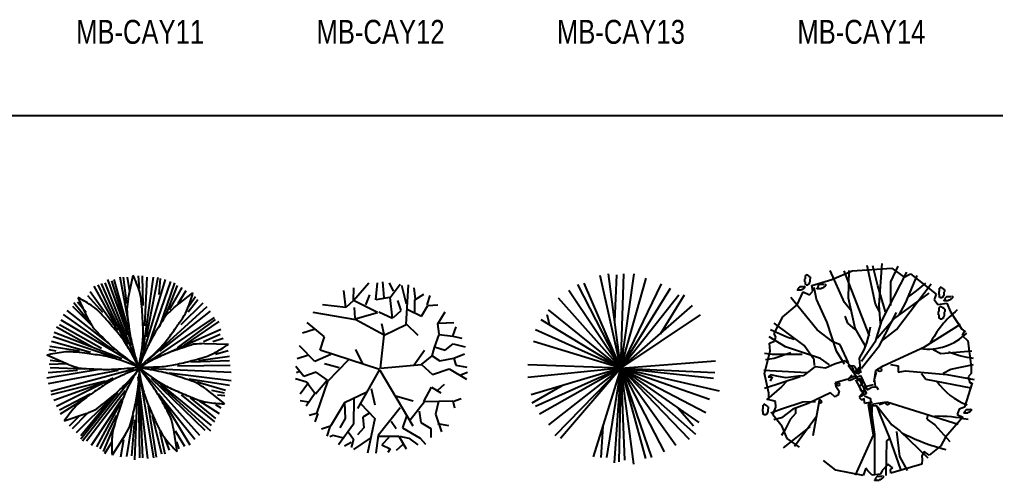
# Model space of a CAD drawing. Header units: millimetres. Extents: x 21129 to 2803301, y -510327 to 166837.
# Drawn here: x 263721 to 280040, y -115300 to -107597 of the extents above; entities that cross this region are included whole.
import ezdxf
from ezdxf.enums import TextEntityAlignment as Align

# ---------------------------------------------------------------- set-up
doc = ezdxf.new("R2010")
doc.units = ezdxf.units.MM
doc.layers.add('....13_TNT_F_TREE', color=76, linetype='Continuous', transparency=0.5)
doc.layers.add('....20_TNT_N_TEXT', color=9, linetype='Continuous')
doc.styles.add('.TNT_A_TXT_3_NOTE', font='uromans.shx', dxfattribs={"width": 0.8})

# ---------------------------------------------------------------- blocks, each defined once
blk = doc.blocks.new('mb-cay31')
for p, q in [((-100.4, 279.6), (-268.9, 742)), ((-95.9, 320.1), (-216.1, 742)), ((-90.8, 354.4), (-167.8, 759.5)), ((-109.9, 539.8), (-139.2, 759.5)), ((-85.7, 638.2), (-105.5, 759.5)), ((-100.4, 580.2), (-57.1, 776.3)), ((-4.4, 666.4), (-13.9, 771)), ((10.3, 71.3), (212.4, 742)), ((24.9, 522.2), (19.8, 771)), ((24.9, 146.1), (111.3, 759.5)), ((39.5, 354.4), (58.6, 759.5)), ((53.5, 262.1), (150.1, 759.5)), ((159.7, 614.6), (169.2, 748.1)), ((-197, 349.1), (-384.6, 684)), ((-95.9, 163.7), (-350.9, 695.4)), ((-100.4, 198.7), (-322.3, 707.6)), ((-18.4, 30.9), (-293, 713)), ((-66.7, 192.6), (-235.2, 730.5)), ((73.2, 192.6), (255.7, 724.4)), ((164.8, 349.1), (290, 713)), ((212.4, 435.3), (313.5, 690.1)), ((246.1, 487.9), (352.3, 672.5)), ((-431.2, 407.6), (-516.8, 589.3)), ((-312.7, 464.3), (-437.3, 603.1)), ((-187.5, 314), (-418.3, 638.2)), ((283.7, 505.5), (441.6, 629.5)), ((318.6, 539.8), (386, 649.7)), ((400.6, 470.4), (482.7, 574.1)), ((405.1, 516.1), (462.9, 597.8)), ((-394.1, 349.1), (-562.6, 516.1)), ((-437.3, 400.9), (-553.1, 545.1)), ((-452, 464.3), (-524.4, 551.2)), ((63, 59.9), (559.6, 516.1)), ((342.8, 365.8), (525.9, 545.1)), ((-216.1, 146.1), (-640.2, 447.5)), ((-254.9, 204.1), (-610.9, 481.8)), ((15.3, 13.3), (621.9, 423.8)), ((164.8, 140.8), (588.2, 475.7)), ((-389.7, 169.8), (-698, 342.9)), ((-322.3, 163.7), (-673.9, 360.5)), ((-47.6, 36.2), (-659.2, 400.9)), ((313.5, 169.8), (631.4, 406.3)), ((371.4, 192.6), (660.7, 389.5)), ((-197, 82.8), (-726.6, 262.1)), ((-153.8, 77.4), (-717.1, 297.2)), ((208, 117.9), (675.3, 325.4)), ((530.3, 221.6), (670.2, 285)), ((607.9, 221.6), (694.4, 250.6)), ((-505.4, 140.8), (-755.9, 181.2)), ((-413.8, 129.3), (-741.2, 221.6)), ((538.6, 205.5), (739.3, 201)), ((-596.5, 28.9), (-781.1, 107.8)), ((-702.5, 140.8), (-760.3, 152.2)), ((487.1, 65.2), (747.1, 100.3)), ((631.4, 117.9), (737.6, 146.1)), ((-610.9, 36.2), (-760.3, 30.9)), ((-659.2, 53.8), (-750.8, 65.2)), ((-461.5, -9.5), (-750.8, 1.9)), ((313.5, 19.4), (752.2, 24.8)), ((424.8, 53.8), (747.1, 65.2)), ((-322.3, -9.5), (-779.4, -85.1)), ((-182.4, -21), (-769.9, -130.9)), ((-524.4, -21), (-769.9, -38.5)), ((-52, -9.5), (-745.7, -194.9)), ((-62.2, -79), (-481.2, -610.8)), ((-18.4, -72.9), (63, -755.7)), ((19.8, -27.1), (496.6, -558.9)), ((92.3, -4.2), (761.8, -32.4)), ((241.7, -38.5), (761.8, -101.9)), ((-293, -108), (-745.7, -223.9)), ((-259.3, -101.9), (-721.5, -269.7)), ((-225.6, -85.1), (-698, -321.6)), ((-8.8, -101.9), (19.8, -749.6)), ((0.7, -85.1), (111.3, -749.6)), ((92.3, -85.1), (539.9, -518.4)), ((140.6, -108), (593.3, -478)), ((169.2, -142.3), (588.2, -524.5)), ((410.2, -90.4), (747.1, -142.3)), ((477.6, -114.1), (713.4, -182.7)), ((-418.3, -217.8), (-673.9, -350.6)), ((-187.5, -206.4), (-495.2, -594)), ((-221.2, -235.4), (-495.2, -565)), ((-124.5, -188.8), (-447.5, -610.8)), ((-23.4, -211.7), (-47.6, -767.2)), ((-13.9, -166), (-4.4, -749.6)), ((150.1, -211.7), (458.5, -594)), ((174.3, -240.7), (414.6, -639.8)), ((342.8, -223.9), (621.9, -449)), ((547.7, -172.4), (704.6, -297.7)), ((597.7, -182.7), (703.9, -206.4)), ((646.1, -223.9), (709, -229.3)), ((-457, -252.2), (-668.8, -385.7)), ((-249.8, -258.3), (-534, -541.3)), ((-153.8, -258.3), (-408.7, -645.9)), ((-172.8, -304.8), (-365.5, -657.3)), ((68.1, -316.3), (135.5, -744.3)), ((419.7, -246.8), (631.4, -420)), ((492.2, -269.7), (660.7, -379.6)), ((631.4, -304.8), (675.3, -333)), ((-445.6, -377.8), (-635.3, -443.6)), ((-509.8, -402.5), (-591.8, -484.1)), ((-447.5, -385.7), (-567.7, -507)), ((-201.5, -397.1), (-336.2, -674.9)), ((-57.1, -397.1), (-115, -738.2)), ((101.8, -397.1), (178.7, -715.3)), ((-211, -466.6), (-307.6, -697.7)), ((-47.6, -431.5), (-71.8, -732.1)), ((-124.7, -558.1), (-234.8, -726)), ((164.8, -529.9), (208, -715.3)), ((277.3, -498.6), (308.1, -697)), ((294.5, -524.5), (371.4, -651.2)), ((-240.2, -622.2), (-298.1, -715.3)), ((-139.2, -599.3), (-163.3, -744.3)), ((202.9, -581.8), (241.7, -686.3)), ((304, -616.9), (323.7, -674.9))]:
    blk.add_line(p, q)
for centre, radius, start, end in [((-1155.3, 280.7), 1204.8, 17.50888, 24.29122), ((-1083.4, -474), 1204.8, 55.1668, 61.94913), ((1473.6, 333.7), 1593.1, 171.09951, 174.38134), ((-388.1, 522.7), 400.3, 5.72888, 17.50888), ((-721.4, 944.2), 1204.8, 338.0766, 344.85893), ((-623.9, 186.4), 400.3, 43.3868, 55.1668), ((5131.9, 1078.5), 5276.7, 186.40594, 188.20489), ((-2531.7, 307.7), 2554.7, 3.52655, 5.72888), ((1342.8, -684.6), 1593.1, 131.66723, 134.94905), ((24.9, 643.8), 400.3, 326.2966, 338.0766), ((-2189.5, -1293.5), 2554.7, 41.18447, 43.3868), ((-5133.7, 147.3), 5161.7, 1.97722, 3.52655), ((4641.4, -2433), 5276.7, 146.97366, 148.7726), ((-1767.3, 1839.3), 2554.7, 324.09427, 326.2966), ((965.4, 1174.1), 1593.1, 208.75743, 212.03925), ((3406.6, 3998.7), 5276.7, 224.06386, 225.8628), ((-4151.5, -3010.2), 5161.7, 39.63514, 41.18447), ((-3879, 3368.2), 5161.7, 322.54494, 324.09427), ((-836.3, -264.2), 856.9, 30.96808, 39.63514), ((1308.8, 527.2), 1414.1, 188.20489, 193.85409), ((-831.5, 295.8), 856.9, 353.31016, 1.97722), ((1338.4, -430.5), 1414.1, 148.7726, 154.42181), ((716.8, 1226.6), 1414.1, 225.8628, 231.51201), ((-1704.5, -785.2), 1869.4, 25.1033, 30.96808), ((2445.2, 807.5), 2584.5, 193.85409, 198.03201), ((-1837.2, 413.8), 1869.4, 347.44538, 353.31016), ((2394.1, -935.8), 2584.5, 154.42181, 158.59973), ((-461.7, 750.2), 856.9, 313.87788, 322.54494), ((2037.5, -4832.1), 5276.7, 107.53698, 109.33593), ((600.6, -1386.4), 1593.1, 92.23055, 95.51238), ((41, 1182.7), 1204.8, 298.63992, 305.42226), ((-498.1, -1063.3), 1204.8, 96.80406, 103.5864), ((-593.4, -264.5), 400.3, 85.02407, 96.80406), ((-780.3, -2410.7), 2554.7, 82.82174, 85.02407), ((-1106, -4997.3), 5161.7, 81.27241, 82.82174), ((-452.8, -742.3), 856.9, 72.60535, 81.27241), ((1445.2, 2142.7), 2584.5, 231.51201, 235.68993), ((-1163.5, 1480.1), 1869.4, 308.0131, 313.87788), ((1252.9, -2248.3), 2584.5, 114.98513, 119.16305), ((758.6, -1187.4), 1414.1, 109.33593, 114.98513), ((-198.3, 2538.5), 2554.7, 284.65759, 286.85993), ((426.6, 476.7), 400.3, 286.85993, 298.63992), ((-61.9, 1529.6), 1593.1, 250.3947, 253.67652), ((-114.1, 5262.6), 5276.7, 265.70112, 267.50007), ((-346.9, 2572.3), 2584.5, 273.14928, 277.3272), ((-755.5, -1708.6), 1869.4, 66.74057, 72.60535), ((1557.9, -1019.7), 1869.4, 146.62826, 152.49303), ((-2584.8, 134.2), 2584.5, 353.03697, 357.21488), ((-2012.3, -1633.9), 2584.5, 35.12745, 39.30537), ((1835.3, 286.7), 1869.4, 188.71874, 194.58352), ((40, 1877.5), 1869.4, 268.57643, 274.4412), ((-370.7, -2557.3), 2584.5, 77.69098, 81.8689), ((1164.1, 1459.8), 1869.4, 231.28227, 237.14705), ((118.4, 868), 856.9, 274.4412, 283.10826), ((-857.9, 5060.6), 5161.7, 283.10826, 284.65759), ((-282.6, 1403.7), 1414.1, 267.50007, 273.14928), ((179.3, -852.2), 856.9, 114.85208, 123.51914), ((604.8, -1771), 1869.4, 108.9873, 114.85208), ((-1970.9, 1672.8), 2584.5, 315.39601, 319.57393), ((-121.2, -1413.8), 1414.1, 72.04177, 77.69098), ((-1312.1, -5088.2), 5276.7, 70.24283, 72.04177), ((2556.5, -4441.1), 5161.7, 123.51914, 125.06847), ((-1137.5, 850.9), 1414.1, 309.7468, 315.39601), ((659.8, -552.1), 856.9, 152.49303, 161.16009), ((-1055.1, -960.4), 1414.1, 29.47825, 35.12745), ((614.8, 609.2), 856.9, 237.14705, 245.81411), ((-367.5, -1476.4), 1593.1, 54.9364, 58.21822), ((1058.6, -2307.4), 2554.7, 125.06847, 127.2708), ((-3607.3, 3820.8), 5276.7, 307.94785, 309.7468), ((-1423, -7.7), 1414.1, 347.38776, 353.03697), ((855.4, 31.7), 856.9, 194.58352, 203.25058), ((2378.5, 4536.1), 5161.7, 245.81411, 247.36344), ((1375.1, 2130), 2554.7, 247.36344, 249.56577), ((-246, -592.9), 400.3, 127.2708, 139.05079), ((4734, -1942.2), 5161.7, 161.16009, 162.70942), ((-5192.4, 835.7), 5276.7, 345.58881, 347.38776), ((4810.6, 1731.1), 5161.7, 203.25058, 204.79991), ((-4417.7, -2861.2), 5276.7, 27.6793, 29.47825), ((622.9, 111.2), 400.3, 249.56577, 261.34577), ((744, 906.5), 1204.8, 261.34577, 268.1281), ((361.6, -1120.2), 1204.8, 139.05079, 145.83313), ((-1058.8, 1092.5), 1593.1, 292.64143, 295.92325), ((2244.8, -1167.4), 2554.7, 162.70942, 164.91176), ((-1508.3, 231.7), 1593.1, 330.28238, 333.56421), ((2444, 637.6), 2554.7, 204.79991, 207.00224), ((-1278.8, -839.9), 1593.1, 12.37287, 15.6547), ((164.7, -606.6), 400.3, 164.91176, 176.69175), ((524.5, -340.6), 400.3, 207.00224, 218.78224), ((967.8, -653), 1204.8, 176.69175, 183.47409), ((1151.6, 163.3), 1204.8, 218.78224, 225.56458)]:
    blk.add_arc(centre, radius, start, end)
blk = doc.blocks.new('mb-cay32')
for p, q in [((-227, 565.4), (-98.4, 713.5)), ((-227, 565.4), (-221.8, 672)), ((-39, 571.7), (-24, 713.5)), ((30.2, 588.9), (20.4, 719.8)), ((109.2, 642.2), (74.6, 713.5)), ((79.8, 588.9), (164, 701.7)), ((218.2, 535.7), (178.4, 690)), ((213, 363.3), (233.2, 696.3)), ((292.6, 577.2), (282.2, 672)), ((-291, 505.9), (-306, 648.5)), ((-123.2, 529.4), (-88.6, 613.2)), ((74.6, 588.9), (-39, 571.7)), ((99.4, 416.6), (79.8, 588.9)), ((287.4, 571.7), (361.8, 618.7)), ((287.4, 470.6), (287.4, 571.7)), ((391.2, 529.4), (416, 607)), ((-291, 505.9), (-484.3, 529.4)), ((-227, 565.4), (-291, 505.9)), ((-24, 464.4), (-227, 565.4)), ((-212, 416.6), (-217.3, 505.9)), ((173.8, 482.4), (143.8, 565.4)), ((223.4, 494.1), (341.6, 434.6)), ((341.6, 434.6), (396.4, 523.9)), ((396.4, 523.9), (480, 529.4)), ((-207.5, 404.8), (-563.3, 464.4)), ((-212, 411.1), (-24, 464.4)), ((-14.2, 470.6), (99.4, 416.6)), ((109.2, 422.8), (173.8, 482.4)), ((480, 369.6), (539.4, 470.6)), ((-469.3, 262.2), (-612.9, 381.3)), ((30.2, 274.8), (-207.5, 404.8)), ((30.2, 280.3), (10.6, 369.6)), ((30.2, 274.8), (213, 363.3)), ((213, 369.6), (312.2, 274.8)), ((490.4, 286.5), (480, 369.6)), ((485.2, 375), (613.8, 381.3)), ((604, 268.5), (633.4, 346.1)), ((-553.5, 321.8), (-652.1, 292)), ((-503.9, 149.4), (-469.3, 262.2)), ((0, 0), (30.2, 274.8)), ((450.6, 173.7), (490.4, 280.3)), ((490.4, 280.3), (604, 268.5)), ((604, 268.5), (678.5, 250.5)), ((-548.3, 54.6), (-676.9, 185.5)), ((431, 102.4), (450.6, 173.7)), ((450.6, 179.2), (539.4, 149.4)), ((539.4, 149.4), (608.6, 203.5)), ((608.6, 203.5), (707.8, 179.2)), ((-603.1, 107.9), (-697.1, 78.9)), ((-415.1, 114.2), (-548.3, 54.6)), ((-9.6, -10.4), (-504, 149.1)), ((-148.1, 36.6), (-207.5, 155.7)), ((277.6, 24.8), (366.4, 149.4)), ((341.6, 31.1), (431, 102.4)), ((431, 102.4), (495, 60.9)), ((495, 60.9), (613.8, 84.4)), ((613.8, 84.4), (702.6, 120.4)), ((613.8, 84.4), (628.9, 24.8)), ((-642.3, -70), (-706.9, 13.1)), ((-345.9, 1.3), (-469.3, 36.6)), ((-271.4, 66.4), (-444.5, -111.5)), ((0, 0), (341.6, 31.1)), ((341.6, 31.1), (435.6, -51.9)), ((628.9, 24.8), (722.9, 7.6)), ((-676.9, -28.4), (-701.7, -40.2)), ((-538.5, -33.9), (-642.3, -70)), ((-444.5, -99.7), (-538.5, -33.9)), ((-9.6, -10.4), (-192.7, -337)), ((-4.4, -16.7), (271.4, -483.1)), ((435.6, -51.9), (574, -4.9)), ((574, -4.9), (717.6, -93.5)), ((663.5, -58.2), (727.4, -33.9)), ((-617.5, -117.7), (-711.5, -88)), ((-603.1, -123.2), (-672.3, -218)), ((-543.7, -218), (-617.5, -117.7)), ((-449.7, -105.2), (-543.7, -218)), ((-444.5, -111.5), (-533.9, -378.6)), ((361.8, -277.6), (425.8, -159.3)), ((425.8, -159.3), (504.8, -206.3)), ((480, -182.8), (534.2, -135)), ((-548.3, -212.5), (-622.7, -319.1)), ((-113.5, -200.8), (-301.5, -289.3)), ((-78.9, -171), (-48.8, -307.3)), ((124.2, -230.6), (272.4, -272.1)), ((-603.1, -283.8), (-672.3, -272.1)), ((-301.5, -289.3), (-419.6, -485.2)), ((-301.5, -289.3), (-296.3, -420.2)), ((-221.8, -254.1), (-227, -467.9)), ((-167.6, -295.6), (-48.8, -420.2)), ((247.6, -431.9), (366.4, -277.6)), ((366.4, -277.6), (604, -272.1)), ((485.2, -277.6), (460.4, -384.9)), ((604, -277.6), (673.2, -254.1)), ((604, -272.1), (619.1, -330.8)), ((-533.9, -378.6), (-597.9, -396.6)), ((-523.4, -378.6), (-548.3, -449.9)), ((-98.4, -378.6), (-148.1, -408.4)), ((164, -330.8), (-19.4, -562.7)), ((218.2, -402.1), (183.6, -497.7)), ((322, -360.6), (337, -455.4)), ((460.4, -384.9), (510, -533)), ((-419.6, -485.2), (-494.1, -509.5)), ((-227, -467.9), (-350.4, -639.5)), ((-296.3, -420.2), (-340.6, -497.7)), ((-148.1, -408.4), (-138.3, -497.7)), ((-48.8, -420.2), (-108.2, -710.8)), ((89.6, -443.7), (129.4, -503.2)), ((337, -455.4), (421.2, -503.2)), ((475.4, -461.7), (569.4, -479.7)), ((-424.9, -491.4), (-449.7, -568.2)), ((-394.8, -562.7), (-424.9, -574.5)), ((-306, -586.2), (-394.8, -562.7)), ((-271.4, -533), (-227, -592.5)), ((-138.3, -497.7), (-192.4, -556.5)), ((-19.4, -562.7), (-39, -710.8)), ((-14.2, -568.2), (153.6, -568.2)), ((153.6, -568.2), (213, -675.6)), ((158.8, -568.2), (237.8, -586.2)), ((183.6, -497.7), (331.8, -586.2)), ((421.2, -503.2), (421.2, -580.8)), ((-246.6, -622.3), (-301.5, -652.1)), ((-227, -592.5), (-246.6, -663.8)), ((-78.9, -580.8), (-227, -681)), ((70, -580.8), (10.6, -639.5)), ((10.6, -639.5), (79.8, -675.6)), ((183.6, -639.5), (129.4, -687.3)), ((237.8, -586.2), (312.2, -639.5)), ((331.8, -586.2), (376.2, -634)), ((79.8, -675.6), (60.2, -705.3))]:
    blk.add_line(p, q)
blk = doc.blocks.new('mb-cay33')
for p, q in [((0, 0), (-174.2, 773.9)), ((0, 0), (-104.2, 788.2)), ((-51.7, 391.1), (-34.3, 780.6)), ((0, 0), (23.8, 788.2)), ((0, 0), (111.2, 788.2)), ((0, 0), (209.8, 752.9)), ((0, 0), (-360.2, 697.5)), ((0, 0), (-307.8, 710.9)), ((0, 0), (337.8, 704.2)), ((0, 0), (413.4, 669)), ((0, 0), (-523.2, 585.9)), ((0, 0), (-435.8, 648)), ((0, 0), (483.3, 613.6)), ((329.8, 287.7), (530.2, 613.6)), ((0, 0), (599.4, 522.9)), ((-593.3, 358.6), (-616.2, 445.7)), ((0, 0), (-604.3, 487.7)), ((0, 0), (663.8, 445.7)), ((0, 0), (-668, 403.7)), ((0, 0), (-714.9, 320.6)), ((0, 0), (-732.3, 222.4)), ((-732.3, 222.4), (-732.3, 222.4)), ((0, 0), (-778.5, 26.9)), ((0, 0), (-778.5, -77.2)), ((0, 0), (-749.8, -224.1)), ((0, 0), (-714.9, -321.5)), ((0, 0), (-679.9, -384.4)), ((0, 0), (-604.3, -475.1)), ((0, 0), (-551.9, -565.7)), ((0, 0), (-505.7, -586.7)), ((0, 0), (-232.2, -740.3)), ((0, 0), (-121.7, -747.9)), ((0, 0), (-57.4, -789.9)), ((0, 0), (-16.8, -782.3)), ((0, 0), (791.8, 62.1)), ((0, 0), (785.5, -36.1)), ((0, 0), (774.3, -84.8)), ((0, 0), (739.3, -259.4)), ((0, 0), (710, -371)), ((0, 0), (651.9, -454.1)), ((0, 0), (360.9, -698.4)), ((0, 0), (460.2, -643)), ((0, 0), (570.8, -594.3)), ((0, 0), (623.2, -552.3)), ((0, 0), (820.5, -188.9)), ((0, 0), (105.6, -803.3)), ((0, 0), (29.4, -768.9)), ((0, 0), (256.7, -747.9)), ((0, 0), (204.2, -754.6)), ((-494.2, -147.7), (-744.2, -293.8)), ((479.1, -333.8), (605.7, -482.6)), ((-152.2, -485.3), (-167.9, -747.9))]:
    blk.add_line(p, q)
blk = doc.blocks.new('mb-cay34')
for p, q in [((-140.5, 547.3), (-262.1, 817.2)), ((-106.4, 585.3), (-102.6, 817.2)), ((-76, 813.4), (254.5, 836.2)), ((117.7, 535.9), (49.4, 859)), ((136.7, 687.9), (95, 855.2)), ((148.1, 528.3), (174.7, 874.2)), ((246.9, 722.1), (307.7, 851.4)), ((254.5, 836.2), (357, 760.1)), ((-472.5, 721.9), (-472.5, 746.2)), ((-472.5, 746.2), (-468.4, 746.2)), ((-456.3, 782.7), (-468.4, 774.6)), ((-468.4, 746.2), (-468.4, 774.6)), ((-456.3, 782.7), (-452.2, 778.7)), ((-452.2, 778.7), (-448.2, 778.7)), ((-448.2, 778.7), (-448.2, 774.6)), ((-448.2, 774.6), (-444.1, 774.6)), ((-444.1, 774.6), (-440, 770.6)), ((-440, 770.6), (-436, 770.6)), ((-436, 770.6), (-436, 766.5)), ((-436, 766.5), (-431.9, 762.5)), ((-431.9, 762.5), (-427.9, 762.5)), ((-427.9, 746.2), (-431.9, 742.2)), ((-431.9, 742.2), (-431.9, 717.8)), ((-427.9, 762.5), (-427.9, 746.2)), ((-414, 691.7), (-246.9, 741.1)), ((-246.9, 741.1), (-76, 813.4)), ((68.4, 269.9), (-144.3, 813.4)), ((170.9, 395.3), (379.8, 802)), ((357, 760.1), (410.2, 786.7)), ((372.2, 547.3), (467.2, 775.3)), ((410.2, 786.7), (626.7, 619.5)), ((-536.1, 655.6), (-536.1, 651.5)), ((-528, 655.6), (-536.1, 655.6)), ((-515.8, 680), (-528, 667.8)), ((-528, 667.8), (-528, 655.6)), ((-483.4, 680), (-515.8, 680)), ((-503.7, 655.6), (-503.7, 651.5)), ((-491.5, 655.6), (-503.7, 655.6)), ((-487.5, 659.7), (-491.5, 659.7)), ((-491.5, 659.7), (-491.5, 655.6)), ((-483.4, 663.7), (-487.5, 663.7)), ((-487.5, 663.7), (-487.5, 659.7)), ((-475.3, 671.8), (-483.4, 663.7)), ((-479.3, 684), (-475.3, 684)), ((-475.3, 684), (-475.3, 671.8)), ((-468.4, 721.9), (-472.5, 721.9)), ((-468.4, 697.5), (-468.4, 721.9)), ((-460.3, 697.5), (-468.4, 697.5)), ((-460.3, 693.5), (-460.3, 697.5)), ((-448.2, 693.5), (-460.3, 693.5)), ((-448.2, 697.5), (-448.2, 693.5)), ((-440, 697.5), (-448.2, 697.5)), ((-436, 709.7), (-440, 701.6)), ((-440, 701.6), (-440, 697.5)), ((-431.9, 717.8), (-436, 709.7)), ((-406.4, 642.3), (-414, 691.7)), ((-376, 577.7), (-395, 672.7)), ((-373.4, 668.6), (-373.4, 663.7)), ((-363.7, 668.6), (-373.4, 668.6)), ((-334.5, 663.7), (-373.4, 663.7)), ((-349.1, 697.8), (-363.7, 683.2)), ((-363.7, 683.2), (-363.7, 668.6)), ((-310.2, 697.8), (-349.1, 697.8)), ((-334.5, 668.6), (-334.5, 663.7)), ((-319.9, 668.6), (-334.5, 668.6)), ((-319.9, 673.5), (-319.9, 668.6)), ((-315, 673.5), (-319.9, 673.5)), ((-315, 678.3), (-315, 673.5)), ((-310.2, 678.3), (-315, 678.3)), ((-300.4, 688.1), (-310.2, 678.3)), ((-305.3, 702.7), (-300.4, 702.7)), ((-300.4, 702.7), (-300.4, 688.1)), ((201.3, 471.3), (136.7, 687.9)), ((246.9, 524.5), (246.9, 722.1)), ((292.5, 323.1), (584.9, 703.1)), ((459.6, 646.1), (539.4, 710.7)), ((666, 676.7), (653.8, 668.6)), ((653.8, 640.2), (653.8, 668.6)), ((666, 676.7), (670, 672.6)), ((670, 672.6), (674.1, 672.6)), ((674.1, 672.6), (674.1, 668.6)), ((674.1, 668.6), (678.2, 668.6)), ((678.2, 668.6), (682.2, 664.5)), ((682.2, 664.5), (686.3, 664.5)), ((686.3, 664.5), (686.3, 660.5)), ((686.3, 660.5), (690.3, 656.4)), ((690.3, 656.4), (694.4, 656.4)), ((694.4, 656.4), (694.4, 640.2)), ((-368.4, 319.3), (-588.7, 589.1)), ((-503.7, 651.5), (-536.1, 651.5)), ((-535.6, 528.3), (-486.2, 638.5)), ((-486.2, 638.5), (-433, 611.9)), ((-433, 611.9), (-406.4, 642.3)), ((-284.9, 380.1), (-376, 577.7)), ((-53.2, 334.5), (-106.4, 585.3)), ((269.7, 410.5), (566, 627.1)), ((395, 596.7), (459.6, 646.1)), ((626.7, 619.5), (607.7, 573.9)), ((607.7, 573.9), (638.1, 532.1)), ((649.8, 615.8), (649.8, 640.2)), ((649.8, 640.2), (653.8, 640.2)), ((653.8, 615.8), (649.8, 615.8)), ((653.8, 591.5), (653.8, 615.8)), ((661.9, 591.5), (653.8, 591.5)), ((661.9, 587.4), (661.9, 591.5)), ((674.1, 587.4), (661.9, 587.4)), ((682.2, 591.5), (674.1, 591.5)), ((674.1, 591.5), (674.1, 587.4)), ((686.3, 603.6), (682.2, 595.5)), ((682.2, 595.5), (682.2, 591.5)), ((690.3, 611.8), (686.3, 603.6)), ((694.4, 640.2), (690.3, 636.1)), ((690.3, 636.1), (690.3, 611.8)), ((713, 596.7), (698.4, 582.1)), ((698.4, 582.1), (698.4, 567.5)), ((751.9, 596.7), (713, 596.7)), ((747, 572.4), (742.2, 572.4)), ((742.2, 572.4), (742.2, 567.5)), ((751.9, 577.3), (747, 577.3)), ((747, 577.3), (747, 572.4)), ((761.6, 587), (751.9, 577.3)), ((756.8, 601.6), (761.6, 601.6)), ((761.6, 601.6), (761.6, 587)), ((-657.1, 429.5), (-535.6, 528.3)), ((-83.6, 475.1), (-140.5, 547.3)), ((155.7, 467.5), (117.7, 535.9)), ((159.5, 372.5), (148.1, 528.3)), ((315.3, 444.7), (372.2, 547.3)), ((638.1, 532.1), (714.1, 543.5)), ((664.4, 517.2), (649.8, 507.4)), ((649.8, 473.4), (649.8, 507.4)), ((664.4, 517.2), (669.3, 512.3)), ((669.3, 512.3), (674.2, 512.3)), ((674.2, 512.3), (674.2, 507.4)), ((674.2, 507.4), (679, 507.4)), ((679, 507.4), (683.9, 502.6)), ((683.9, 502.6), (688.8, 502.6)), ((698.4, 567.5), (688.6, 567.5)), ((688.6, 567.5), (688.6, 562.7)), ((727.6, 562.7), (688.6, 562.7)), ((688.8, 502.6), (688.8, 497.7)), ((688.8, 497.7), (693.6, 492.8)), ((693.6, 492.8), (698.5, 492.8)), ((698.5, 492.8), (698.5, 473.4)), ((714.1, 543.5), (744.5, 471.3)), ((742.2, 567.5), (727.6, 567.5)), ((727.6, 567.5), (727.6, 562.7)), ((-729.3, 288.9), (-657.1, 429.5)), ((-114, 376.3), (-136.7, 433.3)), ((132.9, 250.8), (269.7, 410.5)), ((151.9, 190), (292.5, 463.7)), ((645, 444.1), (645, 473.4)), ((645, 473.4), (649.8, 473.4)), ((649.8, 444.1), (645, 444.1)), ((649.8, 414.9), (649.8, 444.1)), ((659.6, 414.9), (649.8, 414.9)), ((659.6, 410.1), (659.6, 414.9)), ((674.2, 410.1), (659.6, 410.1)), ((683.9, 414.9), (674.2, 414.9)), ((674.2, 414.9), (674.2, 410.1)), ((688.8, 429.5), (683.9, 419.8)), ((683.9, 419.8), (683.9, 414.9)), ((693.6, 439.3), (688.8, 429.5)), ((698.5, 473.4), (693.6, 468.5)), ((693.6, 468.5), (693.6, 439.3)), ((744.5, 471.3), (839.4, 326.9)), ((-478.6, 190), (-729.3, 376.3)), ((-208.9, 140.6), (-284.9, 380.1)), ((-53.2, 323.1), (-114, 376.3)), ((15.2, 216.6), (-53.2, 334.5)), ((60.8, 262.2), (76, 345.9)), ((121.5, 231.8), (170.9, 395.3)), ((528, 178.6), (828, 368.7)), ((839.4, 326.9), (869.8, 304.1)), ((-634.3, 178.6), (-771.1, 262.2)), ((-622.9, 258.4), (-759.7, 319.3)), ((-714.1, 258.4), (-729.3, 288.9)), ((-725.5, 224.2), (-714.1, 258.4)), ((-562.2, 239.4), (-622.9, 258.4)), ((-239.3, 220.4), (-368.4, 319.3)), ((45.6, 212.8), (60.8, 262.2)), ((167.1, 224.2), (292.5, 323.1)), ((858.4, 307.9), (843.2, 273.7)), ((843.2, 273.7), (888.8, 228)), ((-767.3, 209), (-725.5, 224.2)), ((-763.5, 140.6), (-767.3, 209)), ((-341.9, 79.8), (-634.3, 178.6)), ((-395, 68.4), (-478.6, 190)), ((-178.5, 193.8), (-239.3, 220.4)), ((-106.4, 45.6), (-178.5, 193.8)), ((0, 57), (121.5, 231.8)), ((0, 0), (151.9, 190)), ((34.2, 182.4), (15.2, 216.6)), ((22.8, 152), (45.6, 212.8)), ((182.3, 19), (528, 178.6)), ((888.8, 228), (919.2, 11.4)), ((-809.1, -45.6), (-763.5, 140.6)), ((-744.5, 114), (-809.1, 121.6)), ((-493.8, 114), (-744.5, 114)), ((-588.7, 129.2), (-729.3, 79.8)), ((-140.5, 34.2), (-208.9, 140.6)), ((-15.2, 83.6), (22.8, 152)), ((-3.8, -38), (-15.2, 83.6)), ((600.1, 155.8), (664.7, 121.6)), ((664.7, 121.6), (923, 144.4)), ((-729.3, 79.8), (-801.5, 68.4)), ((-402.6, 0), (-486.2, -64.6)), ((-383.6, 11.4), (-402.6, 0)), ((-391.2, 22.8), (-395, 68.4)), ((-300.1, 0), (-383.6, 11.4)), ((-265.9, 26.6), (-341.9, 79.8)), ((-224.1, 34.2), (-300.1, 0)), ((-136.7, 60.8), (-224.1, 34.2)), ((-72.2, 3.8), (-136.7, 60.8)), ((-110.2, 22.8), (-60.8, 19)), ((-41.8, -72.2), (-110.2, 22.8)), ((-57, -38), (-72.2, 3.8)), ((-60.8, 19), (-38, -15.2)), ((-41.8, -49.4), (-19, 7.6)), ((-19, 7.6), (-19, -41.8)), ((121.5, -19), (182.3, 19)), ((243.1, 30.4), (307.7, 19)), ((307.7, 19), (307.7, -34.2)), ((748.3, -7.6), (938.2, 30.4)), ((919.2, 11.4), (919.2, -45.6)), ((-455.8, -38), (-816.6, -19)), ((-774.9, -209), (-809.1, -45.6)), ((-512.8, -72.2), (-809.1, -171)), ((-755.9, -57), (-778.7, -72.2)), ((-778.7, -72.2), (-744.5, -72.2)), ((-744.5, -72.2), (-763.5, -110.2)), ((-706.5, -68.4), (-755.9, -57)), ((-630.5, -79.8), (-706.5, -68.4)), ((-524.2, -68.4), (-630.5, -79.8)), ((-486.2, -64.6), (-524.2, -68.4)), ((-103.7, -87.2), (-75.9, -55.7)), ((-55.3, -66.2), (-103.7, -87.2)), ((-7.6, -64.6), (-98.8, -106.4)), ((-38, -15.2), (-57, -38)), ((-49.8, -64.2), (-23.2, -102.2)), ((-19, -41.8), (-26.6, -53.2)), ((-7.5, -60.8), (49.5, -182.4)), ((106.4, -114), (121.5, -19)), ((110.2, -91.2), (125.3, -34.2)), ((307.7, -34.2), (368.4, -22.8)), ((368.4, -22.8), (714.1, -53.2)), ((501.4, -45.6), (539.4, -91.2)), ((683.7, -41.8), (748.3, -7.6)), ((714.1, -53.2), (942, -95)), ((919.2, -45.6), (892.6, -72.2)), ((892.6, -72.2), (907.8, -121.6)), ((-668.5, -155.8), (-793.9, -266.1)), ((-622.9, -110.2), (-668.5, -155.8)), ((-114, -91.2), (-220.3, -121.6)), ((-220.3, -121.6), (-212.7, -152)), ((-212.7, -152), (-186.1, -193.8)), ((-98.8, -106.4), (-114, -91.2)), ((-47.9, -97.4), (20.4, -226.6)), ((-23.2, -102.2), (3.4, -87)), ((-22.8, -83.6), (41.8, -212.8)), ((3.4, -140.2), (-19.4, -151.6)), ((-19.4, -151.6), (-4.2, -189.7)), ((3.4, -87), (3.4, -140.2)), ((30.4, -152), (15.2, -201.4)), ((45.6, -152), (102.6, -136.8)), ((49.5, -182.4), (87.5, -159.6)), ((87.5, -159.6), (125.5, -155.8)), ((117.7, -152), (110.2, -91.2)), ((125.5, -155.8), (140.7, -178.6)), ((539.4, -91.2), (915.4, -163.4)), ((926.8, -121.6), (862.2, -326.9)), ((907.8, -121.6), (926.8, -121.6)), ((-774.9, -266.1), (-774.9, -209)), ((-258.3, -205.2), (-444.4, -296.5)), ((-220.3, -243.2), (-258.3, -205.2)), ((-212.7, -231.8), (-220.3, -243.2)), ((-197.5, -228), (-212.7, -231.8)), ((-186.1, -193.8), (-197.5, -228)), ((3.4, -216.3), (-19.4, -246.7)), ((41.8, -212.8), (-15.2, -243.2)), ((-4.2, -189.7), (33.8, -189.7)), ((33.8, -189.7), (3.4, -216.3)), ((26.6, -231.8), (76, -254.6)), ((-807.4, -302.2), (-819.6, -310.3)), ((-819.6, -338.7), (-819.6, -310.3)), ((-807.4, -302.2), (-803.3, -306.3)), ((-803.3, -306.3), (-799.3, -306.3)), ((-799.3, -306.3), (-799.3, -310.3)), ((-799.3, -310.3), (-795.2, -310.3)), ((-795.2, -310.3), (-791.2, -314.4)), ((-791.2, -314.4), (-787.1, -314.4)), ((-787.1, -314.4), (-787.1, -318.4)), ((-787.1, -318.4), (-783.1, -322.5)), ((-783.1, -322.5), (-779, -322.5)), ((-779, -322.5), (-779, -338.7)), ((-748.3, -269.9), (-774.9, -266.1)), ((-717.9, -277.5), (-748.3, -269.9)), ((-714.1, -326.9), (-717.9, -277.5)), ((-490, -285.1), (-668.5, -342.1)), ((-444.4, -296.5), (-573.6, -342.1)), ((-383.6, -281.3), (-490, -285.1)), ((-349.4, -258.4), (-406.4, -566.3)), ((-19.4, -246.7), (-0.4, -261.9)), ((-0.4, -261.9), (22.4, -261.9)), ((19, -247), (26.6, -292.7)), ((26.6, -292.7), (91.2, -281.3)), ((91.2, -281.3), (57, -304.1)), ((57, -304.1), (98.8, -558.7)), ((76, -254.6), (72.2, -311.7)), ((72.2, -292.7), (110.2, -554.9)), ((72.2, -311.7), (83.6, -391.5)), ((87.4, -300.3), (136.7, -292.7)), ((91.2, -311.7), (129.1, -315.5)), ((91.2, -376.3), (91.2, -311.7)), ((129.1, -315.5), (254.5, -475.1)), ((129.1, -319.3), (155.7, -387.7)), ((136.7, -292.7), (208.9, -281.3)), ((148.1, -304.1), (212.7, -281.3)), ((212.7, -281.3), (809.1, -467.5)), ((-823.6, -338.7), (-819.6, -338.7)), ((-823.6, -363.1), (-823.6, -338.7)), ((-819.6, -363.1), (-823.6, -363.1)), ((-819.6, -387.4), (-819.6, -363.1)), ((-811.5, -387.4), (-819.6, -387.4)), ((-811.5, -391.5), (-811.5, -387.4)), ((-799.3, -391.5), (-811.5, -391.5)), ((-799.3, -387.4), (-799.3, -391.5)), ((-791.2, -387.4), (-799.3, -387.4)), ((-787.1, -375.3), (-791.2, -383.4)), ((-791.2, -383.4), (-791.2, -387.4)), ((-783.1, -367.1), (-787.1, -375.3)), ((-779, -338.7), (-783.1, -342.8)), ((-783.1, -342.8), (-783.1, -367.1)), ((-668.5, -342.1), (-755.9, -376.3)), ((-740.7, -391.5), (-714.1, -326.9)), ((-660.9, -486.5), (-740.7, -391.5)), ((-573.6, -342.1), (-668.5, -414.3)), ((-550.8, -380.1), (-596.3, -429.5)), ((-376, -402.9), (-558.4, -653.7)), ((-550.8, -334.5), (-550.8, -380.1)), ((83.6, -391.5), (95, -482.7)), ((155.7, -387.7), (235.5, -585.3)), ((554.6, -387.7), (547, -425.7)), ((816.6, -342.1), (801.5, -387.7)), ((801.5, -387.7), (847, -410.5)), ((862.2, -326.9), (816.6, -342.1)), ((856.9, -371.4), (856.9, -375.5)), ((865, -371.4), (856.9, -371.4)), ((889.3, -375.5), (856.9, -375.5)), ((877.1, -347.1), (865, -359.3)), ((865, -359.3), (865, -371.4)), ((909.6, -347.1), (877.1, -347.1)), ((889.3, -371.4), (889.3, -375.5)), ((901.5, -371.4), (889.3, -371.4)), ((901.5, -367.4), (901.5, -371.4)), ((905.5, -367.4), (901.5, -367.4)), ((905.5, -363.3), (905.5, -367.4)), ((909.6, -363.3), (905.5, -363.3)), ((917.7, -355.2), (909.6, -363.3)), ((913.6, -343), (917.7, -343)), ((917.7, -343), (917.7, -355.2)), ((-668.5, -414.3), (-733.1, -433.3)), ((-619.1, -589.1), (-660.9, -486.5)), ((-429.2, -486.5), (-653.3, -665.1)), ((-596.3, -429.5), (-638.1, -513.1)), ((254.5, -475.1), (322.9, -524.5)), ((547, -425.7), (615.3, -475.1)), ((615.3, -475.1), (740.7, -611.9)), ((847, -410.5), (702.7, -577.7)), ((-638.1, -513.1), (-668.5, -562.5)), ((98.8, -558.7), (-53.2, -893.2)), ((110.2, -554.9), (110.2, -885.6)), ((292.5, -528.3), (319.1, -737.3)), ((322.9, -524.5), (554.6, -748.7)), ((-516.6, -661.3), (-619.1, -589.1)), ((208.9, -608.1), (205.1, -897)), ((235.5, -589.1), (208.9, -608.1)), ((235.5, -585.3), (326.7, -847.6)), ((664.7, -649.9), (566, -725.9)), ((702.7, -577.7), (664.7, -649.9)), ((524.2, -695.5), (505.2, -733.5)), ((505.2, -733.5), (509, -763.9)), ((566, -725.9), (524.2, -695.5)), ((-212.7, -851.4), (-315.3, -771.5)), ((224.1, -802), (174.7, -855.2)), ((246.9, -821), (224.1, -802)), ((505.2, -802), (246.9, -878)), ((319.1, -737.3), (383.6, -855.2)), ((509, -763.9), (505.2, -802)), ((15.2, -897), (-212.7, -851.4)), ((38, -836.2), (15.2, -897)), ((53.2, -859), (38, -836.2)), ((91.2, -893.2), (53.2, -859)), ((159.5, -885.6), (91.2, -893.2)), ((174.7, -855.2), (159.5, -885.6)), ((243.1, -847.6), (262.1, -832.4)), ((246.9, -878), (243.1, -847.6)), ((262.1, -832.4), (246.9, -821)), ((118.7, -933.8), (108.9, -933.8)), ((108.9, -933.8), (108.9, -938.7)), ((147.8, -938.7), (108.9, -938.7)), ((133.2, -904.6), (118.7, -919.2)), ((118.7, -919.2), (118.7, -933.8)), ((172.2, -904.6), (133.2, -904.6)), ((162.4, -933.8), (147.8, -933.8)), ((147.8, -933.8), (147.8, -938.7)), ((167.3, -928.9), (162.4, -928.9)), ((162.4, -928.9), (162.4, -933.8)), ((172.2, -924.1), (167.3, -924.1)), ((167.3, -924.1), (167.3, -928.9)), ((181.9, -914.3), (172.2, -924.1)), ((177, -899.7), (181.9, -899.7)), ((181.9, -899.7), (181.9, -914.3))]:
    blk.add_line(p, q)
for centre, radius in [((154.1, -13.1), 15.3), ((-194.7, -135.6), 11.7), ((-343.1, -280.4), 11.7), ((217.2, -295.2), 11.7)]:
    blk.add_circle(centre, radius)
for centre, radius, start, end in [((1370.9, -207.9), 898.1, 129.35454, 152.60919), ((554.4, 627.1), 467.6, 262.5537, 314.33753), ((1051.9, 958.4), 882.6, 248.56219, 262.35164), ((1080.7, 206.7), 550.5, 215.14999, 249.18413), ((647.6, -1519.7), 1117.4, 77.33522, 91.85052), ((1164.8, 1073.5), 1812.8, 242.86443, 255.35386)]:
    blk.add_arc(centre, radius, start, end)

msp = doc.modelspace()

# ---------------------------------------------------------------- linework, layer by layer
at = {"layer": '....13_TNT_F_TREE'}
msp.add_line((221892.4, -109202.9), (305892.4, -109202.9), dxfattribs=at)

# ---------------------------------------------------------------- block references
at = {"layer": '....13_TNT_F_TREE', "xscale": 2, "yscale": 2, "zscale": 2}
for name, p in [('mb-cay34', (277797.6, -113422.9)), ('mb-cay31', (265737.6, -113422.9)), ('mb-cay33', (273777.6, -113422.9)), ('mb-cay32', (269757.6, -113422.9))]:
    msp.add_blockref(name, p, dxfattribs=at)

# ---------------------------------------------------------------- texts
at = {"layer": '....20_TNT_N_TEXT', "style": '.TNT_A_TXT_3_NOTE', "width": 0.8}
for s, p in [('MB-CAY11', (265737.6, -108002.9)), ('MB-CAY12', (269757.6, -108002.9)), ('MB-CAY13', (273777.6, -108002.9)), ('MB-CAY14', (277797.6, -108002.9))]:
    msp.add_text(s, height=400, dxfattribs=at).set_placement(p, align=Align.CENTER)

doc.saveas('drawing.dxf')
